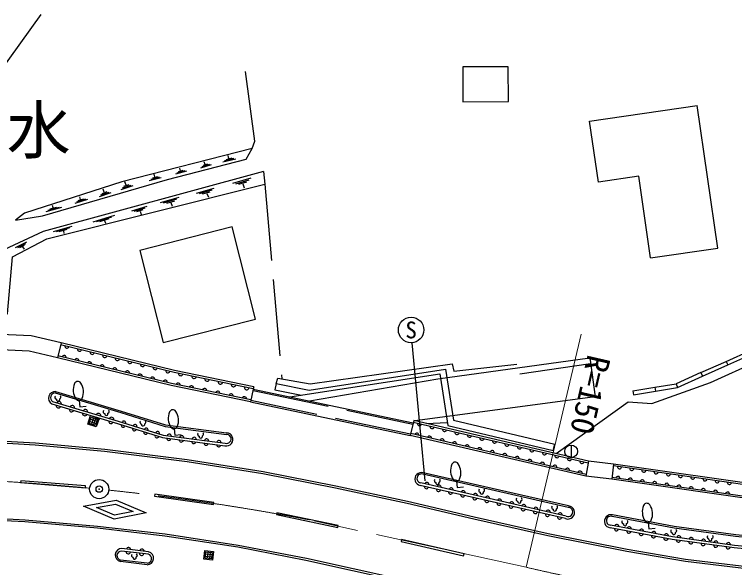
# Model space of a CAD drawing. Units: millimetres, scale not verified. Extents: x 40000 to 680000, y 20000 to 380000.
# Drawn here: x 251270 to 307607, y 273934 to 317234 of the extents above; entities that cross this region are included whole.
import ezdxf
from ezdxf.enums import TextEntityAlignment as Align

# ---------------------------------------------------------------- set-up
doc = ezdxf.new("R2010")
doc.units = ezdxf.units.MM
doc.header["$LTSCALE"] = 1000
doc.header["$PDMODE"] = 32
doc.header["$PDSIZE"] = 500
doc.linetypes.add('CHAIN', pattern=[18.5, 12, -1.5, 3.5, -1.5])
doc.linetypes.add('DASHED', pattern=[7.5, 6, -1.5])
for name, color, linetype, lineweight in [('M-BGD', 7, 'Continuous', 25), ('M-BGD-EXST', 7, 'Continuous', 25), ('M-BMK', 2, 'CHAIN', 13), ('M-BMK-HTXT', 7, 'Continuous', 13), ('M-BMK-SRVR', 3, 'Continuous', 25), ('M-STR-HTXT', 7, 'Continuous', 13), ('M-STR-STRC', 7, 'Continuous', 25)]:
    doc.layers.add(name, color=color, linetype=linetype, lineweight=lineweight)
doc.layers.add('M-OTRS', color=6, linetype='Continuous')
doc.styles.add('ＭＳ ゴシック', font='')
doc.styles.get('ＭＳ ゴシック').set_extended_font_data('MS Gothic')

msp = doc.modelspace()

# ---------------------------------------------------------------- linework, layer by layer
at = {"layer": 'M-BGD'}
for p, q in [((289904, 313136), (286344, 313126)), ((286344, 313126), (286352, 310396)), ((289912, 310406), (289904, 313136)), ((286352, 310396), (289912, 310406)), ((296259, 308885), (304667, 310105)), ((306286, 298945), (304667, 310105)), ((296953, 304103), (296259, 308885)), ((268591, 305914), (267578, 305659)), ((268431, 305943), (267708, 305761)), ((268272, 305972), (267838, 305863)), ((268045, 305961), (267997, 306179)), ((266669, 305449), (265834, 305206)), ((266528, 305476), (265931, 305302)), ((266386, 305503), (266028, 305398)), ((266192, 305492), (266118, 305697)), ((264731, 304964), (263878, 304721)), ((264591, 304987), (263982, 304814)), ((264452, 305010), (264086, 304906)), ((264257, 304997), (264198, 305189)), ((270758, 304948), (270856, 303957)), ((262741, 304454), (261823, 304211)), ((262598, 304486), (261942, 304312)), ((262455, 304518), (262061, 304414)), ((262250, 304510), (262210, 304732)), ((268347, 304018), (269801, 304454)), ((268583, 303985), (269622, 304297)), ((300115, 304562), (296953, 304103)), ((301041, 298184), (300115, 304562)), ((260543, 303820), (259595, 303500)), ((260382, 303854), (259705, 303626)), ((260221, 303889), (259815, 303752)), ((260001, 303874), (259917, 304140)), ((268820, 303953), (269443, 304140)), ((269151, 303984), (269247, 303668)), ((258817, 303276), (257907, 302966)), ((258663, 303304), (258014, 303083)), ((258510, 303333), (258120, 303200)), ((258299, 303315), (258221, 303558)), ((265524, 303248), (266896, 303638)), ((265760, 303217), (266740, 303495)), ((265996, 303185), (266584, 303352)), ((266317, 303210), (266450, 302919)), ((256989, 302740), (255995, 302425)), ((256830, 302759), (256119, 302534)), ((256670, 302778), (256244, 302643)), ((256445, 302753), (256386, 302965)), ((262704, 302504), (264163, 302940)), ((262944, 302483), (263986, 302795)), ((263184, 302462), (263810, 302649)), ((254960, 302115), (253721, 301770)), ((254766, 302122), (253881, 301876)), ((254572, 302129), (254041, 301981)), ((254295, 302092), (254238, 302280)), ((260453, 301862), (261652, 302225)), ((260646, 301836), (261503, 302095)), ((263518, 302500), (263624, 302222)), ((252071, 301672), (251353, 301118)), ((257432, 301008), (259114, 301532)), ((260839, 301810), (261353, 301966)), ((261110, 301836), (261183, 301576)), ((257692, 301019), (258894, 301393)), ((257952, 301030), (258674, 301254)), ((258326, 301099), (258393, 300886)), ((254336, 300245), (255791, 300666)), ((254557, 300243), (255596, 300544)), ((254779, 300242), (255402, 300422)), ((255099, 300291), (255144, 300085)), ((268295, 300597), (261084, 298763)), ((270128, 293386), (268295, 300597)), ((251366, 298978), (252238, 299435)), ((251530, 298983), (252154, 299310)), ((251695, 298988), (252069, 299184)), ((251909, 299046), (252042, 298846)), ((261084, 298763), (262918, 291552)), ((301041, 298184), (306286, 298945)), ((262918, 291552), (270128, 293386)), ((254916, 291522), (254638, 290354)), ((306945, 290073), (308911, 290952)), ((307068, 289799), (309034, 290678)), ((304979, 289194), (306945, 290073)), ((305102, 288920), (307068, 289799)), ((306945, 290073), (307068, 289799)), ((272823, 287294), (284554, 289102)), ((274319, 287828), (285003, 289475)), ((304979, 289194), (303049, 288330)), ((304979, 289194), (305102, 288920)), ((303136, 288040), (305102, 288920)), ((269957, 287898), (269749, 286909)), ((269989, 288085), (269957, 287898)), ((269957, 287898), (282464, 285265)), ((271753, 288349), (271654, 287859)), ((271753, 288349), (274319, 287828)), ((299639, 287764), (301363, 288050)), ((301363, 288050), (303049, 288330)), ((301363, 288050), (301412, 287754)), ((301412, 287754), (303136, 288040)), ((303049, 288330), (303136, 288040)), ((271654, 287859), (273740, 287436)), ((299639, 287764), (299689, 287468)), ((299689, 287468), (301412, 287754)), ((269749, 286909), (282235, 284281)), ((257129, 285221), (257285, 285703)), ((257285, 285703), (257766, 285547)), ((257445, 285651), (257290, 285169)), ((257611, 285066), (257129, 285221)), ((257181, 285382), (257663, 285226)), ((257233, 285542), (257714, 285387)), ((257606, 285599), (257450, 285118)), ((257766, 285547), (257611, 285066)), ((282507, 285449), (282235, 284281)), ((296155, 282116), (282473, 285303)), ((283513, 285215), (285101, 285289)), ((285620, 285467), (293542, 283586)), ((285177, 285058), (293427, 283099)), ((296001, 281228), (282269, 284427)), ((293427, 283099), (293542, 283586)), ((296181, 282264), (295976, 281080)), ((298145, 282039), (297992, 280848)), ((310538, 280111), (298126, 281890)), ((294590, 278644), (283221, 281246)), ((294616, 278761), (283248, 281363)), ((294434, 277962), (283065, 280563)), ((310411, 279220), (298011, 280997)), ((294389, 277767), (283020, 280368)), ((261747, 274977), (259657, 275223)), ((261770, 275175), (259680, 275422)), ((266191, 274676), (266244, 275168)), ((266226, 275004), (266718, 274951)), ((266244, 275168), (266736, 275115)), ((266408, 275150), (266355, 274659)), ((266572, 275133), (266519, 274641)), ((266736, 275115), (266682, 274623)), ((261651, 274162), (259561, 274409)), ((261665, 274282), (259575, 274528)), ((266682, 274623), (266191, 274676)), ((266208, 274840), (266700, 274787))]:
    msp.add_line(p, q, dxfattribs=at)
at = {"layer": 'M-BGD', "linetype": 'DASHED'}
for p, q in [((270856, 303957), (272184, 288712)), ((290808, 289107), (296333, 289914)), ((284554, 289102), (285177, 285058)), ((285003, 289475), (285620, 285467)), ((269936, 287800), (282443, 285167)), ((282255, 284379), (269769, 287007))]:
    msp.add_line(p, q, dxfattribs=at)
at = {"layer": 'M-BGD'}
for points in [[(253328, 317234), (245706, 306605), (243822, 300648), (242407, 292157)], [(269869, 306739), (270080, 307312), (269341, 312760)], [(251353, 301118), (253461, 301464), (263236, 304303), (269396, 305896), (269869, 306739), (259679, 304131), (252071, 301672)], [(270758, 304948), (253515, 300240), (250439, 298811), (250301, 293801), (250740, 293789), (251130, 298249), (253816, 299674), (270856, 303957)], [(293647, 282854), (299293, 286912), (301133, 286788), (305720, 288434), (313075, 291750), (319561, 296082), (325761, 300530)], [(269989, 288085), (263796, 289361), (254916, 291522), (252582, 292066), (250805, 292143), (242407, 292192)], [(269959, 287938), (263763, 289214), (254881, 291376)], [(269747, 286910), (263533, 288190), (254638, 290354), (252418, 290872), (250776, 290943), (242400, 290992)], [(269777, 287057), (263566, 288336), (254673, 290500)], [(274341, 286975), (284397, 288712), (296274, 290344), (296694, 287296), (282584, 285431)], [(271753, 288349), (271865, 288769), (274404, 288315), (285512, 289894), (285642, 289305), (290581, 289857)], [(254458, 287604), (259597, 286063), (263052, 284987), (267853, 284361)], [(254493, 287719), (259632, 286178), (263078, 285105), (267869, 284480)], [(254257, 286933), (259393, 285394), (262902, 284301), (267763, 283667)], [(254200, 286742), (259334, 285202), (262859, 284105), (267737, 283469)], [(310560, 280260), (298145, 282039), (296181, 282264), (282507, 285449)], [(310389, 279072), (297992, 280848), (295976, 281080), (282235, 284281)], [(352109, 277813), (349669, 277380), (344241, 276544), (337591, 275823), (331522, 275427), (325480, 275252), (319383, 275393), (314358, 275727), (307687, 276367), (302870, 277026), (298038, 277940)], [(352088, 277931), (349650, 277498), (344225, 276663), (337581, 275942), (331517, 275547), (325479, 275372), (319388, 275513), (314368, 275846), (307701, 276487), (302889, 277145), (298060, 278058)], [(352232, 277124), (349784, 276689), (344332, 275850), (337652, 275125), (331555, 274727), (325482, 274552), (319351, 274694), (314302, 275029), (307606, 275672), (302757, 276335), (297908, 277252)], [(352267, 276927), (349817, 276492), (344358, 275651), (337669, 274926), (331565, 274528), (325482, 274352), (319342, 274494), (314286, 274830), (307583, 275473), (302725, 276138), (297870, 277055)]]:
    msp.add_lwpolyline(points, dxfattribs=at)
for points in [[(257003, 285157), (257220, 285829), (257892, 285612), (257675, 284940)], [(266155, 275278), (266846, 275204), (266771, 274513), (266081, 274588)]]:
    msp.add_lwpolyline(points, close=True, dxfattribs=at)
for centre, radius, start, end in [((255380, 291276), 170, 173.2298, 339.4133), ((256367, 291035), 170, 173.2298, 339.4133), ((257353, 290795), 170, 173.2298, 339.4133), ((255162, 290360), 171, 353.3038, 159.3396), ((256150, 290119), 171, 353.3042, 159.3376), ((258340, 290555), 170, 173.2312, 339.4124), ((259327, 290315), 170, 173.2312, 339.4124), ((257138, 289879), 171, 353.3042, 159.3376), ((258126, 289638), 171, 353.3042, 159.3376), ((260314, 290075), 170, 173.2298, 339.4133), ((261301, 289835), 170, 173.2298, 339.4133), ((262288, 289594), 170, 173.2302, 339.4113), ((259114, 289398), 171, 353.3056, 159.3377), ((260102, 289157), 171, 353.3056, 159.3377), ((261091, 288917), 171, 353.3032, 159.3402), ((263274, 289354), 170, 173.2316, 339.4105), ((264285, 289132), 178, 177.0837, 338.9165), ((262079, 288676), 171, 353.3032, 159.3402), ((263067, 288436), 171, 353.3032, 159.3402), ((265317, 288913), 178, 177.0846, 338.9172), ((266349, 288693), 178, 177.0837, 338.9165), ((267382, 288474), 178, 177.0855, 338.9147), ((264078, 288201), 178, 357.5369, 159.1889), ((265113, 287988), 178, 357.5356, 159.1897), ((266148, 287775), 178, 357.5372, 159.187), ((268414, 288254), 178, 177.0846, 338.9172), ((269446, 288035), 178, 177.0855, 338.9147), ((254463, 287195), 524, 86.7617, 239.8596), ((254467, 287236), 368, 91.3734, 235.2486), ((267183, 287562), 178, 357.536, 159.1878), ((268219, 287349), 178, 357.5372, 159.187), ((254762, 286749), 182, 353.2921, 153.3282), ((269254, 287135), 178, 357.5374, 159.1879), ((254722, 286618), 181, 173.2817, 333.3397), ((255749, 286310), 181, 173.2835, 333.338), ((255789, 286441), 182, 353.2921, 153.3282), ((256816, 286133), 182, 353.2941, 153.3276), ((256776, 286002), 181, 173.2835, 333.338), ((257803, 285694), 181, 173.2804, 333.3405), ((257843, 285825), 182, 353.2934, 153.3283), ((258870, 285518), 182, 353.2934, 153.3283), ((258830, 285386), 181, 173.2817, 333.3397), ((259776, 285069), 154, 164.1362, 341.261), ((259830, 285254), 153, 343.8831, 161.5143), ((260708, 284981), 153, 343.8831, 161.5143), ((282966, 285207), 168, 173.1089, 340.6648), ((260657, 284794), 154, 164.1362, 341.261), ((261538, 284520), 154, 164.1355, 341.2617), ((261585, 284708), 153, 343.8831, 161.5143), ((262462, 284434), 153, 343.884, 161.5142), ((283943, 284980), 168, 173.1089, 340.6648), ((284920, 284752), 168, 173.1103, 340.664), ((285898, 284524), 168, 173.1103, 340.664), ((262419, 284246), 154, 164.1362, 341.261), ((263348, 284056), 165, 177.679, 347.4738), ((263386, 284223), 164, 357.4772, 167.6755), ((264358, 284097), 164, 357.4784, 167.6747), ((265330, 283970), 164, 357.48, 167.6748), ((266303, 283843), 164, 357.4796, 167.6752), ((267850, 283969), 512, 257.3129, 87.8413), ((267864, 284007), 354, 253.4466, 91.7068), ((282755, 284294), 169, 353.3179, 160.4567), ((283736, 284066), 169, 353.3193, 160.4559), ((284717, 283837), 169, 353.3187, 160.4564), ((286875, 284297), 168, 173.1086, 340.6668), ((287852, 284069), 168, 173.1089, 340.6648), ((264324, 283928), 165, 177.6781, 347.4742), ((265300, 283801), 165, 177.6806, 347.4739), ((266275, 283674), 165, 177.6806, 347.4739), ((267251, 283547), 165, 177.6806, 347.4739), ((267275, 283717), 164, 357.4772, 167.6755), ((285698, 283609), 169, 353.3187, 160.4564), ((286679, 283380), 169, 353.3179, 160.4567), ((288830, 283841), 168, 173.1089, 340.6648), ((289807, 283614), 168, 173.1089, 340.6648), ((290784, 283386), 168, 173.1104, 340.665), ((287659, 283152), 169, 353.3178, 160.4557), ((288640, 282923), 169, 353.319, 160.4545), ((289621, 282695), 169, 353.3187, 160.4564), ((291761, 283158), 168, 173.11, 340.666), ((292739, 282931), 168, 173.1103, 340.664), ((290602, 282466), 169, 353.3179, 160.4567), ((291583, 282238), 169, 353.3193, 160.4559), ((293716, 282703), 168, 173.1095, 340.6642), ((294693, 282475), 168, 173.1089, 340.6648), ((295671, 282248), 168, 173.1086, 340.6668), ((292564, 282009), 169, 353.3187, 160.4564), ((293545, 281781), 169, 353.3187, 160.4564), ((294526, 281552), 169, 353.3164, 160.4565), ((298605, 281833), 161, 175.8088, 347.88), ((299560, 281696), 161, 175.8085, 347.882), ((283109, 280871), 511, 74.2072, 260.0157), ((283108, 280913), 352, 71.1967, 263.0263), ((295507, 281324), 169, 353.3172, 160.4563), ((300515, 281559), 161, 175.8077, 347.8825), ((301470, 281422), 161, 175.8104, 347.8802), ((302424, 281285), 161, 175.8088, 347.88), ((303379, 281148), 161, 175.8077, 347.8825), ((283536, 280443), 162, 351.5097, 162.7128), ((298486, 280918), 161, 355.702, 167.9837), ((299439, 280782), 161, 355.7039, 167.9818), ((300392, 280645), 161, 355.7043, 167.9814), ((301345, 280508), 161, 355.7039, 167.9818), ((304334, 281012), 161, 175.8085, 347.882), ((305289, 280875), 161, 175.8104, 347.8802), ((306243, 280738), 161, 175.8079, 347.8805), ((307198, 280601), 161, 175.8085, 347.882), ((283497, 280272), 162, 171.5088, 342.7154), ((284444, 280055), 162, 171.5097, 342.7128), ((284483, 280226), 162, 351.5073, 162.7152), ((285431, 280009), 162, 351.5097, 162.7128), ((302298, 280372), 161, 355.7036, 167.9838), ((303251, 280235), 161, 355.7036, 167.9838), ((304204, 280099), 161, 355.7041, 167.9834), ((305157, 279962), 161, 355.7036, 167.9838), ((285392, 279839), 162, 171.5079, 342.7146), ((286339, 279622), 162, 171.5097, 342.7128), ((286378, 279793), 162, 351.5097, 162.7128), ((287325, 279576), 162, 351.5079, 162.7146), ((288273, 279359), 162, 351.5097, 162.7128), ((306110, 279825), 161, 355.7036, 167.9838), ((307063, 279689), 161, 355.7039, 167.9818), ((287286, 279405), 162, 171.5097, 342.7128), ((288234, 279188), 162, 171.5079, 342.7146), ((289181, 278972), 162, 171.5097, 342.7128), ((289220, 279142), 162, 351.5094, 162.7148), ((290168, 278925), 162, 351.5079, 162.7146), ((291115, 278709), 162, 351.5097, 162.7128), ((290129, 278755), 162, 171.5097, 342.7128), ((291076, 278538), 162, 171.5079, 342.7146), ((292023, 278321), 162, 171.5092, 342.7134), ((292062, 278492), 162, 351.5094, 162.7148), ((293010, 278275), 162, 351.5073, 162.7152), ((294569, 278249), 515, 249.4629, 84.7598), ((294586, 278286), 358, 244.797, 89.4268), ((292971, 278104), 162, 171.5097, 342.7128), ((293918, 277888), 162, 171.5094, 342.7148), ((293957, 278058), 162, 351.5097, 162.7128), ((297931, 277563), 511, 75.3931, 263.1969), ((297929, 277604), 353, 72.0128, 266.5772), ((298390, 277145), 165, 354.5797, 164.0093), ((298359, 276979), 165, 174.6374, 343.9517), ((299330, 276795), 165, 174.6384, 343.9528), ((299360, 276962), 165, 354.5781, 164.0121), ((300300, 276612), 165, 174.6379, 343.9534), ((300329, 276779), 165, 354.5786, 164.0116), ((301299, 276595), 165, 354.5794, 164.0112), ((301271, 276428), 165, 174.6356, 343.9535), ((302242, 276245), 165, 174.6387, 343.9508), ((302269, 276412), 165, 354.5781, 164.0121), ((303213, 276085), 164, 177.1255, 347.2961), ((303240, 276255), 164, 357.0188, 167.4029), ((304210, 276123), 164, 357.0188, 167.4029), ((305180, 275990), 164, 357.0188, 167.4029), ((260199, 275333), 178, 2.1884, 164.3611), ((304184, 275952), 164, 177.1236, 347.2979), ((305156, 275819), 164, 177.1256, 347.2976), ((306128, 275687), 164, 177.1255, 347.2961), ((306150, 275857), 164, 357.0185, 167.4049), ((307099, 275554), 164, 177.1236, 347.2979), ((307119, 275725), 164, 357.0188, 167.4029), ((259661, 274911), 512, 87.8219, 258.7285), ((259644, 274872), 351, 87.931, 258.6188), ((260182, 275189), 178, 182.1881, 344.363), ((261227, 275066), 178, 182.1881, 344.363), ((261244, 275210), 178, 2.1884, 164.3611), ((261648, 274676), 514, 270.2551, 76.2953), ((261655, 274635), 354, 271.5151, 75.0355)]:
    msp.add_arc(centre, radius, start, end, dxfattribs=at)
at = {"layer": 'M-BGD-EXST'}
for p, q in [((283397, 280736), (282395, 291540)), ((256338, 287014), (256382, 286516)), ((256382, 286516), (256880, 286560)), ((263772, 284797), (263816, 284299)), ((263816, 284299), (264314, 284343)), ((294821, 283526), (294821, 282526)), ((285857, 280697), (285902, 280199)), ((285902, 280199), (286400, 280243)), ((300856, 277473), (300900, 276975)), ((300900, 276975), (301398, 277019))]:
    msp.add_line(p, q, dxfattribs=at)
for centre, radius in [((282303, 292535), 1000), ((294821, 283026), 500)]:
    msp.add_circle(centre, radius, dxfattribs=at)
for centre, radius, start, end in [((256230, 288226), 283, 33.133, 156.988), ((257135, 287837), 1268, 156.811, 213.31), ((255400, 287683), 1275, 336.988, 33.133), ((254573, 287259), 136, 135.6619, 262.5322), ((254773, 287277), 136, 287.5888, 54.4591), ((254688, 287105), 133, 171.3742, 18.7468), ((256313, 287296), 283, 213.133, 336.988), ((258348, 286131), 136, 135.661, 262.5313), ((258548, 286149), 136, 287.5896, 54.46), ((263664, 286009), 283, 33.133, 156.988), ((258463, 285977), 133, 171.3752, 18.7457), ((264569, 285620), 1268, 156.811, 213.31), ((262834, 285466), 1275, 336.988, 33.133), ((261227, 285306), 136, 135.6607, 262.5339), ((261342, 285151), 133, 171.3742, 18.7468), ((261427, 285324), 136, 287.5871, 54.4603), ((263747, 285079), 283, 213.133, 336.988), ((265737, 284362), 136, 135.6621, 262.5296), ((265851, 284207), 133, 171.3752, 18.7457), ((265937, 284379), 136, 287.5888, 54.4591), ((286655, 281521), 1268, 156.811, 213.31), ((285750, 281909), 283, 33.133, 156.988), ((284920, 281367), 1275, 336.988, 33.133), ((284249, 280731), 136, 135.6621, 262.5296), ((284363, 280577), 133, 171.3752, 18.7457), ((284449, 280749), 136, 287.5913, 54.4588), ((285832, 280979), 283, 213.133, 336.988), ((287722, 279966), 136, 135.664, 262.5306), ((287921, 279983), 136, 287.5896, 54.46), ((287836, 279811), 133, 171.3752, 18.7457), ((290650, 279263), 136, 135.661, 262.5313), ((290764, 279108), 133, 171.3752, 18.7457), ((290849, 279280), 136, 287.5896, 54.46), ((300748, 278685), 283, 33.133, 156.988), ((293428, 278639), 136, 135.6607, 262.5339), ((293542, 278484), 133, 171.3742, 18.7468), ((293627, 278657), 136, 287.5871, 54.4603), ((301653, 278296), 1268, 156.8101, 213.3109), ((299918, 278143), 1275, 336.988, 33.133), ((298922, 277501), 136, 135.6621, 262.5296), ((299036, 277346), 133, 171.3752, 18.7457), ((299122, 277518), 136, 287.5913, 54.4588), ((300831, 277755), 283, 213.133, 336.988), ((302744, 276799), 136, 135.664, 262.5306), ((302858, 276645), 133, 171.3752, 18.7457), ((302944, 276817), 136, 287.5896, 54.46), ((305593, 276324), 136, 135.6607, 262.5339), ((305708, 276169), 133, 171.3742, 18.7468), ((305793, 276342), 136, 287.5871, 54.4603), ((260555, 274876), 136, 135.661, 262.5313), ((260754, 274894), 136, 287.5896, 54.46), ((260669, 274721), 133, 171.3752, 18.7457)]:
    msp.add_arc(centre, radius, start, end, dxfattribs=at)
at = {"layer": 'M-BMK'}
msp.add_line((291305, 273962), (274362, 277668), dxfattribs=at)
for centre, radius, start, end in [((239251, 95132), 185882, 84.47235, 100.66231), ((239251, 95132), 185882, 79.1123, 84.00999), ((325715, 420365), 150392, 256.77331, 282.39188)]:
    msp.add_arc(centre, radius, start, end, dxfattribs=at)
at = {"layer": 'M-BMK-SRVR'}
msp.add_circle((257903, 280076), 750, dxfattribs=at)
at = {"layer": 'M-OTRS'}
msp.add_point((257903, 280076), dxfattribs=at)
at = {"layer": 'M-STR-HTXT'}
msp.add_line((295613, 292209), (291305, 273962), dxfattribs=at)
at = {"layer": 'M-STR-STRC'}
for p, q in [((256842, 280328), (251768, 280738)), ((266862, 279031), (262254, 279682)), ((276600, 277227), (271799, 278231)), ((286444, 275011), (281549, 276131))]:
    msp.add_line(p, q, dxfattribs=at)
for points in [[(246776, 284050), (252915, 283694), (258345, 283206), (264794, 282387), (270728, 281446), (276414, 280330), (282017, 279127), (287233, 277898), (293030, 276595), (299212, 275372), (303779, 274587), (310724, 273748), (317534, 273194)], [(246769, 283900), (252904, 283545), (258329, 283057), (264773, 282238), (270702, 281299), (276384, 280183), (281984, 278981), (287199, 277752), (292999, 276448), (299184, 275224), (303757, 274438), (310709, 273599), (317526, 273044)], [(251768, 280738), (251756, 280589), (256830, 280179), (256842, 280328)], [(262254, 279682), (262233, 279533), (266841, 278883), (266862, 279031)], [(240931, 277947), (246857, 277813), (252098, 277537), (257758, 277035), (263031, 276426), (268753, 275550), (274080, 274522), (281378, 272904), (288767, 271234), (295662, 269766), (301221, 268763), (303436, 268415)], [(240933, 278097), (246862, 277963), (252109, 277686), (257773, 277184), (263051, 276574), (268778, 275698), (274110, 274669), (281411, 273050), (288799, 271380), (295690, 269914), (301246, 268911), (303457, 268564)], [(271799, 278231), (271769, 278084), (276570, 277081), (276600, 277227)], [(281549, 276131), (281515, 275985), (286410, 274865), (286444, 275011)]]:
    msp.add_lwpolyline(points, dxfattribs=at)
for points in [[(261578, 278208), (259076, 277726), (256683, 278738), (259221, 279217)], [(260573, 278316), (259108, 278034), (257701, 278629), (259188, 278910)]]:
    msp.add_lwpolyline(points, close=True, dxfattribs=at)

# ---------------------------------------------------------------- texts
at = {"layer": 'M-BGD-EXST', "style": 'ＭＳ ゴシック'}
msp.add_text('S', height=1320, dxfattribs=at).set_placement((282303, 292535), align=Align.MIDDLE_CENTER)
at = {"layer": 'M-BMK-HTXT', "insert": (241714, 305947), "char_height": 3666, "attachment_point": 7, "style": 'ＭＳ ゴシック'}
msp.add_mtext('\\T1.79;清水', dxfattribs=at)
at = {"layer": 'M-STR-HTXT', "style": 'ＭＳ ゴシック'}
msp.add_text('R=150', height=1833, rotation=257.029, dxfattribs=at).set_placement((295593, 290815), align=Align.BOTTOM_LEFT)

doc.saveas('drawing.dxf')
